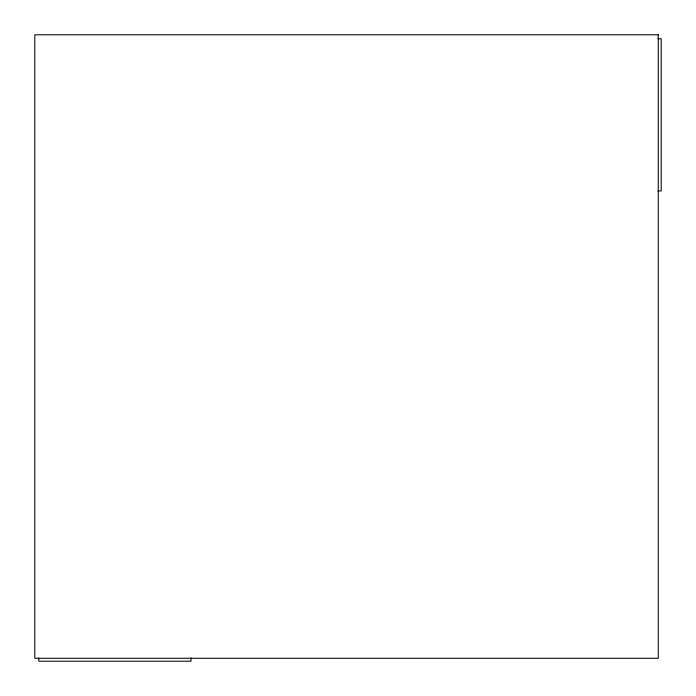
<?xml version="1.0" encoding="UTF-8"?>
<svg xmlns="http://www.w3.org/2000/svg" width="696" height="696" viewBox="0 0 696 696"><rect width="100%" height="100%" fill="white"/><g stroke="black" fill="none" stroke-linecap="round" stroke-linejoin="round"><path stroke-width="1.04" d="M657.955 38.776L661.2 38.776L661.2 190.974L657.955 190.974M190.974 657.955L190.974 661.2L38.776 661.2L38.776 657.955M658.277 34.8L34.8 34.8L34.8 658.277L658.277 658.277L658.277 34.8"/></g></svg>
